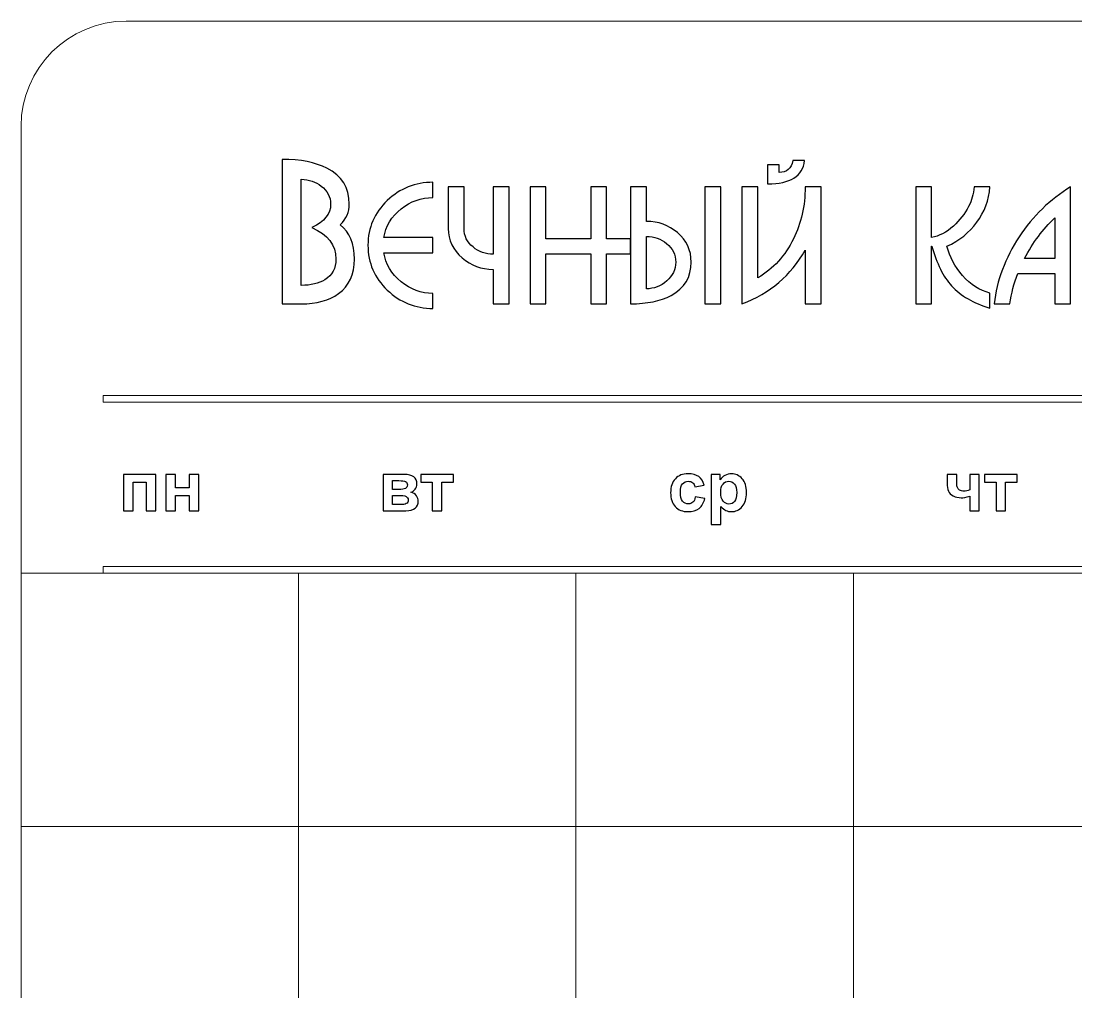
# Model space of a CAD drawing. Header units: millimetres. Extents: x -676 to 660, y -238 to 366.
# Drawn here: x -675.9 to -548.1, y 248 to 365.7 of the extents above; entities that cross this region are included whole.
import ezdxf

# ---------------------------------------------------------------- set-up
doc = ezdxf.new("R2010")
doc.units = ezdxf.units.MM
doc.header["$MEASUREMENT"] = 0
doc.layers.add('layer 1', color=7, linetype='Continuous')

msp = doc.modelspace()

# ---------------------------------------------------------------- linework, layer by layer
at = {"layer": 'layer 1', "color": 250, "lineweight": 20}
for points in [[(-675.9308, 268.0168), (-642.299, 268.0168), (-642.299, 298.7686), (-675.9308, 298.7686), (-675.9308, 268.0168)], [(-642.2999, 268.0168), (-608.6681, 268.0168), (-608.6681, 298.7686), (-642.2999, 298.7686), (-642.2999, 268.0168)], [(-608.669, 268.0168), (-575.0372, 268.0168), (-575.0372, 298.7686), (-608.669, 298.7686), (-608.669, 268.0168)], [(-575.0382, 268.0168), (-541.4062, 268.0168), (-541.4062, 298.7686), (-575.0382, 298.7686), (-575.0382, 268.0168)], [(-675.9308, 237.2652), (-642.299, 237.2652), (-642.299, 268.017), (-675.9308, 268.017), (-675.9308, 237.2652)], [(-642.2999, 237.2652), (-608.6681, 237.2652), (-608.6681, 268.017), (-642.2999, 268.017), (-642.2999, 237.2652)], [(-608.669, 237.2652), (-575.0372, 237.2652), (-575.0372, 268.017), (-608.669, 268.017), (-608.669, 237.2652)], [(-575.0382, 237.2652), (-541.4062, 237.2652), (-541.4062, 268.017), (-575.0382, 268.017), (-575.0382, 237.2652)]]:
    msp.add_lwpolyline(points, close=True, dxfattribs=at)
at = {"layer": 'layer 1', "color": 254, "lineweight": 20}
msp.add_open_spline([(-663.184, 365.6892), (-663.184, 365.6892), (-443.3019, 365.6892), (-443.3019, 365.6892), (-443.3019, 365.6892), (-441.7683, 365.6892), (-440.5136, 364.4345), (-440.5136, 362.9009), (-440.5136, 362.9009), (-440.5136, 362.9009), (-440.5136, 133.0603), (-440.5136, 133.0603), (-440.5136, 133.0603), (-440.5136, 131.5267), (-441.7683, 130.272), (-443.3019, 130.272), (-443.3019, 130.272), (-443.3019, 130.272), (-673.1425, 130.272), (-673.1425, 130.272), (-673.1425, 130.272), (-674.6761, 130.272), (-675.9308, 131.5267), (-675.9308, 133.0603), (-675.9308, 133.0603), (-675.9308, 133.0603), (-675.9308, 352.9424), (-675.9308, 352.9424), (-675.9308, 352.9424), (-675.9308, 359.9532), (-670.1948, 365.6892), (-663.184, 365.6892)], degree=3, knots=[0, 0, 0, 0, 0.11111111, 0.11111111, 0.11111111, 0.11111111, 0.22222222, 0.22222222, 0.22222222, 0.22222222, 0.33333333, 0.33333333, 0.33333333, 0.33333333, 0.44444444, 0.44444444, 0.44444444, 0.44444444, 0.55555556, 0.55555556, 0.55555556, 0.55555556, 0.66666667, 0.66666667, 0.66666667, 0.66666667, 0.77777778, 0.77777778, 0.77777778, 0.77777778, 1, 1, 1, 1], dxfattribs=at)
at = {"layer": 'layer 1', "color": 250}
for points, knots in [([(-644.2674, 348.917), (-642.0624, 348.917), (-640.2627, 348.5603), (-638.8683, 347.8469), (-638.8683, 347.8469), (-637.0524, 346.939), (-636.1444, 345.4879), (-636.1444, 343.4936), (-636.1444, 343.4936), (-636.1444, 342.5694), (-636.5092, 341.7344), (-637.2389, 340.9886), (-637.2389, 340.9886), (-636.0877, 340.0969), (-635.5121, 338.7106), (-635.5121, 336.8298), (-635.5121, 336.8298), (-635.5121, 334.9815), (-636.1566, 333.5871), (-637.4415, 332.6467), (-637.4415, 332.6467), (-638.5805, 331.8198), (-640.1005, 331.4064), (-642.0056, 331.4064), (-642.0056, 331.4064), (-642.0056, 331.4064), (-644.2674, 331.4064), (-644.2674, 331.4064), (-644.2674, 331.4064), (-644.2674, 331.4064), (-644.2674, 348.917), (-644.2674, 348.917)], [0, 0, 0, 0, 0.11111111, 0.11111111, 0.11111111, 0.11111111, 0.22222222, 0.22222222, 0.22222222, 0.22222222, 0.33333333, 0.33333333, 0.33333333, 0.33333333, 0.44444444, 0.44444444, 0.44444444, 0.44444444, 0.55555556, 0.55555556, 0.55555556, 0.55555556, 0.66666667, 0.66666667, 0.66666667, 0.66666667, 0.77777778, 0.77777778, 0.77777778, 0.77777778, 1, 1, 1, 1]), ([(-584.026, 348.2604), (-584.026, 348.2604), (-584.026, 347.3362), (-584.026, 347.3362), (-584.026, 347.3362), (-583.1343, 347.3362), (-582.583, 347.8145), (-582.3723, 348.7711), (-582.3723, 348.7711), (-582.3723, 348.7711), (-580.9617, 348.7711), (-580.9617, 348.7711), (-580.9617, 348.7711), (-581.1887, 346.8903), (-582.6803, 345.9499), (-585.4366, 345.9499), (-585.4366, 345.9499), (-585.4366, 345.9499), (-585.4366, 348.2604), (-585.4366, 348.2604), (-585.4366, 348.2604), (-585.4366, 348.2604), (-584.026, 348.2604), (-584.026, 348.2604)], [0, 0, 0, 0, 0.14285714, 0.14285714, 0.14285714, 0.14285714, 0.28571429, 0.28571429, 0.28571429, 0.28571429, 0.42857143, 0.42857143, 0.42857143, 0.42857143, 0.57142857, 0.57142857, 0.57142857, 0.57142857, 0.71428571, 0.71428571, 0.71428571, 0.71428571, 1, 1, 1, 1]), ([(-641.9813, 346.5336), (-641.9813, 346.5336), (-641.9813, 333.6439), (-641.9813, 333.6439), (-641.9813, 333.6439), (-640.8058, 333.6439), (-639.8452, 333.8709), (-639.1034, 334.3248), (-639.1034, 334.3248), (-638.2157, 334.8761), (-637.7739, 335.7111), (-637.7739, 336.8298), (-637.7739, 336.8298), (-637.7739, 338.5485), (-638.7386, 339.8212), (-640.668, 340.6481), (-640.668, 340.6481), (-639.1602, 341.3777), (-638.4062, 342.3262), (-638.4062, 343.4936), (-638.4062, 343.4936), (-638.4062, 344.3853), (-638.7913, 345.1149), (-639.5574, 345.6824), (-639.5574, 345.6824), (-640.2262, 346.185), (-641.0328, 346.4688), (-641.9813, 346.5336)], [0, 0, 0, 0, 0.125, 0.125, 0.125, 0.125, 0.25, 0.25, 0.25, 0.25, 0.375, 0.375, 0.375, 0.375, 0.5, 0.5, 0.5, 0.5, 0.625, 0.625, 0.625, 0.625, 0.75, 0.75, 0.75, 0.75, 1, 1, 1, 1]), ([(-631.9614, 337.6081), (-631.7344, 336.2178), (-631.0372, 335.0463), (-629.8698, 334.0938), (-629.8698, 334.0938), (-628.7024, 333.1453), (-627.4135, 332.6711), (-626.0029, 332.6711), (-626.0029, 332.6711), (-626.0029, 332.6711), (-626.0029, 330.847), (-626.0029, 330.847), (-626.0029, 330.847), (-628.1431, 330.847), (-629.9914, 331.5888), (-631.5479, 333.0723), (-631.5479, 333.0723), (-633.1044, 334.5559), (-633.8827, 336.3677), (-633.8827, 338.5079), (-633.8827, 338.5079), (-633.8827, 340.6481), (-633.1044, 342.4559), (-631.5479, 343.9314), (-631.5479, 343.9314), (-629.9914, 345.4068), (-628.1431, 346.1445), (-626.0029, 346.1445), (-626.0029, 346.1445), (-626.0029, 346.1445), (-626.0029, 344.2962), (-626.0029, 344.2962), (-626.0029, 344.2962), (-627.4297, 344.2962), (-628.7106, 343.8422), (-629.8455, 342.9342), (-629.8455, 342.9342), (-631.0291, 341.9938), (-631.7344, 340.8265), (-631.9614, 339.4321), (-631.9614, 339.4321), (-631.9614, 339.4321), (-626.0029, 339.4321), (-626.0029, 339.4321), (-626.0029, 339.4321), (-626.0029, 339.4321), (-626.0029, 337.6081), (-626.0029, 337.6081), (-626.0029, 337.6081), (-626.0029, 337.6081), (-631.9614, 337.6081), (-631.9614, 337.6081)], [0, 0, 0, 0, 0.07142857, 0.07142857, 0.07142857, 0.07142857, 0.14285714, 0.14285714, 0.14285714, 0.14285714, 0.21428571, 0.21428571, 0.21428571, 0.21428571, 0.28571429, 0.28571429, 0.28571429, 0.28571429, 0.35714286, 0.35714286, 0.35714286, 0.35714286, 0.42857143, 0.42857143, 0.42857143, 0.42857143, 0.5, 0.5, 0.5, 0.5, 0.57142857, 0.57142857, 0.57142857, 0.57142857, 0.64285714, 0.64285714, 0.64285714, 0.64285714, 0.71428571, 0.71428571, 0.71428571, 0.71428571, 0.78571429, 0.78571429, 0.78571429, 0.78571429, 0.85714286, 0.85714286, 0.85714286, 0.85714286, 1, 1, 1, 1]), ([(-616.7855, 331.4064), (-616.7855, 331.4064), (-618.7068, 331.4064), (-618.7068, 331.4064), (-618.7068, 331.4064), (-618.7068, 331.4064), (-618.7068, 335.5895), (-618.7068, 335.5895), (-618.7068, 335.5895), (-620.1336, 335.5895), (-621.3821, 336.0516), (-622.4521, 336.9757), (-622.4521, 336.9757), (-623.5871, 337.9323), (-624.1546, 339.1159), (-624.1546, 340.5265), (-624.1546, 340.5265), (-624.1546, 340.5265), (-624.1546, 345.5851), (-624.1546, 345.5851), (-624.1546, 345.5851), (-624.1546, 345.5851), (-622.2333, 345.5851), (-622.2333, 345.5851), (-622.2333, 345.5851), (-622.2333, 345.5851), (-622.2333, 340.5265), (-622.2333, 340.5265), (-622.2333, 340.5265), (-622.2333, 339.6348), (-621.8725, 338.893), (-621.147, 338.3012), (-621.147, 338.3012), (-620.4214, 337.7094), (-619.6067, 337.4135), (-618.7068, 337.4135), (-618.7068, 337.4135), (-618.7068, 337.4135), (-618.7068, 345.5851), (-618.7068, 345.5851), (-618.7068, 345.5851), (-618.7068, 345.5851), (-616.7855, 345.5851), (-616.7855, 345.5851), (-616.7855, 345.5851), (-616.7855, 345.5851), (-616.7855, 331.4064), (-616.7855, 331.4064)], [0, 0, 0, 0, 0.07692308, 0.07692308, 0.07692308, 0.07692308, 0.15384615, 0.15384615, 0.15384615, 0.15384615, 0.23076923, 0.23076923, 0.23076923, 0.23076923, 0.30769231, 0.30769231, 0.30769231, 0.30769231, 0.38461538, 0.38461538, 0.38461538, 0.38461538, 0.46153846, 0.46153846, 0.46153846, 0.46153846, 0.53846154, 0.53846154, 0.53846154, 0.53846154, 0.61538462, 0.61538462, 0.61538462, 0.61538462, 0.69230769, 0.69230769, 0.69230769, 0.69230769, 0.76923077, 0.76923077, 0.76923077, 0.76923077, 0.84615385, 0.84615385, 0.84615385, 0.84615385, 1, 1, 1, 1]), ([(-614.2319, 345.5851), (-614.2319, 345.5851), (-612.3106, 345.5851), (-612.3106, 345.5851), (-612.3106, 345.5851), (-612.3106, 345.5851), (-612.3106, 339.2862), (-612.3106, 339.2862), (-612.3106, 339.2862), (-612.3106, 339.2862), (-606.8872, 339.2862), (-606.8872, 339.2862), (-606.8872, 339.2862), (-606.8872, 339.2862), (-606.8872, 345.5851), (-606.8872, 345.5851), (-606.8872, 345.5851), (-606.8872, 345.5851), (-604.9659, 345.5851), (-604.9659, 345.5851), (-604.9659, 345.5851), (-604.9659, 345.5851), (-604.9659, 339.2862), (-604.9659, 339.2862), (-604.9659, 339.2862), (-604.9659, 339.2862), (-602.0475, 339.2862), (-602.0475, 339.2862), (-602.0475, 339.2862), (-602.0475, 339.2862), (-602.0475, 337.4622), (-602.0475, 337.4622), (-602.0475, 337.4622), (-602.0475, 337.4622), (-604.9659, 337.4622), (-604.9659, 337.4622), (-604.9659, 337.4622), (-604.9659, 337.4622), (-604.9659, 331.4064), (-604.9659, 331.4064), (-604.9659, 331.4064), (-604.9659, 331.4064), (-606.8872, 331.4064), (-606.8872, 331.4064), (-606.8872, 331.4064), (-606.8872, 331.4064), (-606.8872, 337.4622), (-606.8872, 337.4622), (-606.8872, 337.4622), (-606.8872, 337.4622), (-612.3106, 337.4622), (-612.3106, 337.4622), (-612.3106, 337.4622), (-612.3106, 337.4622), (-612.3106, 331.4064), (-612.3106, 331.4064), (-612.3106, 331.4064), (-612.3106, 331.4064), (-614.2319, 331.4064), (-614.2319, 331.4064), (-614.2319, 331.4064), (-614.2319, 331.4064), (-614.2319, 345.5851), (-614.2319, 345.5851)], [0, 0, 0, 0, 0.05882353, 0.05882353, 0.05882353, 0.05882353, 0.11764706, 0.11764706, 0.11764706, 0.11764706, 0.17647059, 0.17647059, 0.17647059, 0.17647059, 0.23529412, 0.23529412, 0.23529412, 0.23529412, 0.29411765, 0.29411765, 0.29411765, 0.29411765, 0.35294118, 0.35294118, 0.35294118, 0.35294118, 0.41176471, 0.41176471, 0.41176471, 0.41176471, 0.47058824, 0.47058824, 0.47058824, 0.47058824, 0.52941176, 0.52941176, 0.52941176, 0.52941176, 0.58823529, 0.58823529, 0.58823529, 0.58823529, 0.64705882, 0.64705882, 0.64705882, 0.64705882, 0.70588235, 0.70588235, 0.70588235, 0.70588235, 0.76470588, 0.76470588, 0.76470588, 0.76470588, 0.82352941, 0.82352941, 0.82352941, 0.82352941, 0.88235294, 0.88235294, 0.88235294, 0.88235294, 1, 1, 1, 1]), ([(-600.1261, 341.402), (-598.6831, 341.402), (-597.4266, 340.9481), (-596.3565, 340.0401), (-596.3565, 340.0401), (-595.254, 339.0835), (-594.7027, 337.8918), (-594.7027, 336.465), (-594.7027, 336.465), (-594.7027, 334.6491), (-595.5134, 333.3034), (-597.1347, 332.4279), (-597.1347, 332.4279), (-598.4156, 331.7469), (-600.0532, 331.4064), (-602.0474, 331.4064), (-602.0474, 331.4064), (-602.0474, 331.4064), (-602.0474, 345.5851), (-602.0474, 345.5851), (-602.0474, 345.5851), (-602.0474, 345.5851), (-600.1261, 345.5851), (-600.1261, 345.5851), (-600.1261, 345.5851), (-600.1261, 345.5851), (-600.1261, 341.402), (-600.1261, 341.402)], [0, 0, 0, 0, 0.125, 0.125, 0.125, 0.125, 0.25, 0.25, 0.25, 0.25, 0.375, 0.375, 0.375, 0.375, 0.5, 0.5, 0.5, 0.5, 0.625, 0.625, 0.625, 0.625, 0.75, 0.75, 0.75, 0.75, 1, 1, 1, 1]), ([(-593.0489, 345.5851), (-593.0489, 345.5851), (-591.1276, 345.5851), (-591.1276, 345.5851), (-591.1276, 345.5851), (-591.1276, 345.5851), (-591.1276, 331.4064), (-591.1276, 331.4064), (-591.1276, 331.4064), (-591.1276, 331.4064), (-593.0489, 331.4064), (-593.0489, 331.4064), (-593.0489, 331.4064), (-593.0489, 331.4064), (-593.0489, 345.5851), (-593.0489, 345.5851)], [0, 0, 0, 0, 0.2, 0.2, 0.2, 0.2, 0.4, 0.4, 0.4, 0.4, 0.6, 0.6, 0.6, 0.6, 1, 1, 1, 1]), ([(-586.6283, 345.5851), (-586.6283, 345.5851), (-586.6283, 334.568), (-586.6283, 334.568), (-586.6283, 334.568), (-584.7476, 335.6543), (-583.3045, 337.2271), (-582.2993, 339.2862), (-582.2993, 339.2862), (-581.3589, 341.1994), (-580.8887, 343.299), (-580.8887, 345.5851), (-580.8887, 345.5851), (-580.8887, 345.5851), (-578.9674, 345.5851), (-578.9674, 345.5851), (-578.9674, 345.5851), (-578.9674, 345.5851), (-578.9674, 331.4064), (-578.9674, 331.4064), (-578.9674, 331.4064), (-578.9674, 331.4064), (-580.8887, 331.4064), (-580.8887, 331.4064), (-580.8887, 331.4064), (-580.8887, 331.4064), (-580.8887, 337.8999), (-580.8887, 337.8999), (-580.8887, 337.8999), (-582.5912, 334.868), (-585.1448, 332.7035), (-588.5496, 331.4064), (-588.5496, 331.4064), (-588.5496, 331.4064), (-588.5496, 345.5851), (-588.5496, 345.5851), (-588.5496, 345.5851), (-588.5496, 345.5851), (-586.6283, 345.5851), (-586.6283, 345.5851)], [0, 0, 0, 0, 0.09090909, 0.09090909, 0.09090909, 0.09090909, 0.18181818, 0.18181818, 0.18181818, 0.18181818, 0.27272727, 0.27272727, 0.27272727, 0.27272727, 0.36363636, 0.36363636, 0.36363636, 0.36363636, 0.45454545, 0.45454545, 0.45454545, 0.45454545, 0.54545455, 0.54545455, 0.54545455, 0.54545455, 0.63636364, 0.63636364, 0.63636364, 0.63636364, 0.72727273, 0.72727273, 0.72727273, 0.72727273, 0.81818182, 0.81818182, 0.81818182, 0.81818182, 1, 1, 1, 1]), ([(-565.5669, 339.4564), (-564.659, 339.6023), (-563.7753, 340.0644), (-562.916, 340.8427), (-562.916, 340.8427), (-562.154, 341.5236), (-561.5379, 342.3181), (-561.0677, 343.2261), (-561.0677, 343.2261), (-560.711, 343.9232), (-560.484, 344.7096), (-560.3867, 345.5851), (-560.3867, 345.5851), (-560.3867, 345.5851), (-558.4897, 345.5851), (-558.4897, 345.5851), (-558.4897, 345.5851), (-558.6194, 343.98), (-559.1464, 342.5492), (-560.0705, 341.2926), (-560.0705, 341.2926), (-560.9947, 340.0361), (-562.2026, 339.0673), (-563.6943, 338.3863), (-563.6943, 338.3863), (-563.37, 337.0892), (-562.7458, 335.9138), (-561.8216, 334.8599), (-561.8216, 334.8599), (-560.8326, 333.7249), (-559.7219, 333.0115), (-558.4897, 332.7197), (-558.4897, 332.7197), (-558.4897, 332.7197), (-558.4897, 330.8957), (-558.4897, 330.8957), (-558.4897, 330.8957), (-560.484, 331.4794), (-562.0324, 332.3711), (-563.1349, 333.5709), (-563.1349, 333.5709), (-564.1563, 334.7059), (-564.9508, 336.311), (-565.5183, 338.3863), (-565.5183, 338.3863), (-565.5183, 338.3863), (-565.5669, 338.3863), (-565.5669, 338.3863), (-565.5669, 338.3863), (-565.5669, 338.3863), (-565.5669, 331.4064), (-565.5669, 331.4064), (-565.5669, 331.4064), (-565.5669, 331.4064), (-567.4882, 331.4064), (-567.4882, 331.4064), (-567.4882, 331.4064), (-567.4882, 331.4064), (-567.4882, 345.5851), (-567.4882, 345.5851), (-567.4882, 345.5851), (-567.4882, 345.5851), (-565.5669, 345.5851), (-565.5669, 345.5851), (-565.5669, 345.5851), (-565.5669, 345.5851), (-565.5669, 339.4564), (-565.5669, 339.4564)], [0, 0, 0, 0, 0.05555556, 0.05555556, 0.05555556, 0.05555556, 0.11111111, 0.11111111, 0.11111111, 0.11111111, 0.16666667, 0.16666667, 0.16666667, 0.16666667, 0.22222222, 0.22222222, 0.22222222, 0.22222222, 0.27777778, 0.27777778, 0.27777778, 0.27777778, 0.33333333, 0.33333333, 0.33333333, 0.33333333, 0.38888889, 0.38888889, 0.38888889, 0.38888889, 0.44444444, 0.44444444, 0.44444444, 0.44444444, 0.5, 0.5, 0.5, 0.5, 0.55555556, 0.55555556, 0.55555556, 0.55555556, 0.61111111, 0.61111111, 0.61111111, 0.61111111, 0.66666667, 0.66666667, 0.66666667, 0.66666667, 0.72222222, 0.72222222, 0.72222222, 0.72222222, 0.77777778, 0.77777778, 0.77777778, 0.77777778, 0.83333333, 0.83333333, 0.83333333, 0.83333333, 0.88888889, 0.88888889, 0.88888889, 0.88888889, 1, 1, 1, 1]), ([(-548.7129, 345.5851), (-548.7129, 345.5851), (-548.7129, 331.4064), (-548.7129, 331.4064), (-548.7129, 331.4064), (-548.7129, 331.4064), (-550.6342, 331.4064), (-550.6342, 331.4064), (-550.6342, 331.4064), (-550.6342, 331.4064), (-550.6342, 335.0788), (-550.6342, 335.0788), (-550.6342, 335.0788), (-550.6342, 335.0788), (-555.1092, 335.0788), (-555.1092, 335.0788), (-555.1092, 335.0788), (-555.5794, 333.8952), (-555.8955, 332.6711), (-556.0577, 331.4064), (-556.0577, 331.4064), (-556.0577, 331.4064), (-557.979, 331.4064), (-557.979, 331.4064), (-557.979, 331.4064), (-557.6547, 334.2438), (-556.6414, 336.9514), (-554.9389, 339.5294), (-554.9389, 339.5294), (-553.2689, 342.0587), (-551.1936, 344.0773), (-548.7129, 345.5851)], [0, 0, 0, 0, 0.11111111, 0.11111111, 0.11111111, 0.11111111, 0.22222222, 0.22222222, 0.22222222, 0.22222222, 0.33333333, 0.33333333, 0.33333333, 0.33333333, 0.44444444, 0.44444444, 0.44444444, 0.44444444, 0.55555556, 0.55555556, 0.55555556, 0.55555556, 0.66666667, 0.66666667, 0.66666667, 0.66666667, 0.77777778, 0.77777778, 0.77777778, 0.77777778, 1, 1, 1, 1]), ([(-554.3066, 336.9028), (-554.3066, 336.9028), (-550.6342, 336.9028), (-550.6342, 336.9028), (-550.6342, 336.9028), (-550.6342, 336.9028), (-550.6342, 341.8155), (-550.6342, 341.8155), (-550.6342, 341.8155), (-552.061, 340.486), (-553.2852, 338.8484), (-554.3066, 336.9028)], [0, 0, 0, 0, 0.25, 0.25, 0.25, 0.25, 0.5, 0.5, 0.5, 0.5, 1, 1, 1, 1]), ([(-600.1261, 339.578), (-600.1261, 339.578), (-600.1261, 333.2304), (-600.1261, 333.2304), (-600.1261, 333.2304), (-599.2182, 333.2304), (-598.3994, 333.5466), (-597.6698, 334.1789), (-597.6698, 334.1789), (-596.9402, 334.8112), (-596.5754, 335.5733), (-596.5754, 336.465), (-596.5754, 336.465), (-596.5754, 337.373), (-596.9483, 338.1269), (-597.6941, 338.7268), (-597.6941, 338.7268), (-598.3751, 339.2943), (-599.1857, 339.578), (-600.1261, 339.578)], [0, 0, 0, 0, 0.16666667, 0.16666667, 0.16666667, 0.16666667, 0.33333333, 0.33333333, 0.33333333, 0.33333333, 0.5, 0.5, 0.5, 0.5, 0.66666667, 0.66666667, 0.66666667, 0.66666667, 1, 1, 1, 1]), ([(-663.508, 310.7132), (-663.508, 310.7132), (-659.6048, 310.7132), (-659.6048, 310.7132), (-659.6048, 310.7132), (-659.6048, 310.7132), (-659.6048, 306.319), (-659.6048, 306.319), (-659.6048, 306.319), (-659.6048, 306.319), (-660.7648, 306.319), (-660.7648, 306.319), (-660.7648, 306.319), (-660.7648, 306.319), (-660.7648, 309.7734), (-660.7648, 309.7734), (-660.7648, 309.7734), (-660.7648, 309.7734), (-662.3481, 309.7734), (-662.3481, 309.7734), (-662.3481, 309.7734), (-662.3481, 309.7734), (-662.3481, 306.319), (-662.3481, 306.319), (-662.3481, 306.319), (-662.3481, 306.319), (-663.508, 306.319), (-663.508, 306.319), (-663.508, 306.319), (-663.508, 306.319), (-663.508, 310.7132), (-663.508, 310.7132)], [0, 0, 0, 0, 0.11111111, 0.11111111, 0.11111111, 0.11111111, 0.22222222, 0.22222222, 0.22222222, 0.22222222, 0.33333333, 0.33333333, 0.33333333, 0.33333333, 0.44444444, 0.44444444, 0.44444444, 0.44444444, 0.55555556, 0.55555556, 0.55555556, 0.55555556, 0.66666667, 0.66666667, 0.66666667, 0.66666667, 0.77777778, 0.77777778, 0.77777778, 0.77777778, 1, 1, 1, 1]), ([(-658.3941, 310.7132), (-658.3941, 310.7132), (-657.2342, 310.7132), (-657.2342, 310.7132), (-657.2342, 310.7132), (-657.2342, 310.7132), (-657.2342, 309.1045), (-657.2342, 309.1045), (-657.2342, 309.1045), (-657.2342, 309.1045), (-655.5578, 309.1045), (-655.5578, 309.1045), (-655.5578, 309.1045), (-655.5578, 309.1045), (-655.5578, 310.7132), (-655.5578, 310.7132), (-655.5578, 310.7132), (-655.5578, 310.7132), (-654.3978, 310.7132), (-654.3978, 310.7132), (-654.3978, 310.7132), (-654.3978, 310.7132), (-654.3978, 306.319), (-654.3978, 306.319), (-654.3978, 306.319), (-654.3978, 306.319), (-655.5578, 306.319), (-655.5578, 306.319), (-655.5578, 306.319), (-655.5578, 306.319), (-655.5578, 308.1647), (-655.5578, 308.1647), (-655.5578, 308.1647), (-655.5578, 308.1647), (-657.2342, 308.1647), (-657.2342, 308.1647), (-657.2342, 308.1647), (-657.2342, 308.1647), (-657.2342, 306.319), (-657.2342, 306.319), (-657.2342, 306.319), (-657.2342, 306.319), (-658.3941, 306.319), (-658.3941, 306.319), (-658.3941, 306.319), (-658.3941, 306.319), (-658.3941, 310.7132), (-658.3941, 310.7132)], [0, 0, 0, 0, 0.07692308, 0.07692308, 0.07692308, 0.07692308, 0.15384615, 0.15384615, 0.15384615, 0.15384615, 0.23076923, 0.23076923, 0.23076923, 0.23076923, 0.30769231, 0.30769231, 0.30769231, 0.30769231, 0.38461538, 0.38461538, 0.38461538, 0.38461538, 0.46153846, 0.46153846, 0.46153846, 0.46153846, 0.53846154, 0.53846154, 0.53846154, 0.53846154, 0.61538462, 0.61538462, 0.61538462, 0.61538462, 0.69230769, 0.69230769, 0.69230769, 0.69230769, 0.76923077, 0.76923077, 0.76923077, 0.76923077, 0.84615385, 0.84615385, 0.84615385, 0.84615385, 1, 1, 1, 1]), ([(-632.0502, 310.7132), (-632.0502, 310.7132), (-629.5046, 310.7132), (-629.5046, 310.7132), (-629.5046, 310.7132), (-628.9825, 310.7132), (-628.593, 310.6187), (-628.3333, 310.4282), (-628.3333, 310.4282), (-628.0737, 310.2377), (-627.9439, 309.9498), (-627.9439, 309.566), (-627.9439, 309.566), (-627.9439, 309.3204), (-628.0144, 309.106), (-628.157, 308.9239), (-628.157, 308.9239), (-628.2981, 308.7419), (-628.4773, 308.6205), (-628.6918, 308.5599), (-628.6918, 308.5599), (-628.3898, 308.4851), (-628.164, 308.3468), (-628.0144, 308.1422), (-628.0144, 308.1422), (-627.8663, 307.9376), (-627.7915, 307.7146), (-627.7915, 307.4719), (-627.7915, 307.4719), (-627.7915, 307.1304), (-627.9171, 306.8524), (-628.1682, 306.6393), (-628.1682, 306.6393), (-628.4194, 306.4262), (-628.7906, 306.319), (-629.2816, 306.319), (-629.2816, 306.319), (-629.2816, 306.319), (-632.0502, 306.319), (-632.0502, 306.319), (-632.0502, 306.319), (-632.0502, 306.319), (-632.0502, 310.7132), (-632.0502, 310.7132)], [0, 0, 0, 0, 0.08333333, 0.08333333, 0.08333333, 0.08333333, 0.16666667, 0.16666667, 0.16666667, 0.16666667, 0.25, 0.25, 0.25, 0.25, 0.33333333, 0.33333333, 0.33333333, 0.33333333, 0.41666667, 0.41666667, 0.41666667, 0.41666667, 0.5, 0.5, 0.5, 0.5, 0.58333333, 0.58333333, 0.58333333, 0.58333333, 0.66666667, 0.66666667, 0.66666667, 0.66666667, 0.75, 0.75, 0.75, 0.75, 0.83333333, 0.83333333, 0.83333333, 0.83333333, 1, 1, 1, 1]), ([(-627.4909, 310.7132), (-627.4909, 310.7132), (-623.5201, 310.7132), (-623.5201, 310.7132), (-623.5201, 310.7132), (-623.5201, 310.7132), (-623.5201, 309.7734), (-623.5201, 309.7734), (-623.5201, 309.7734), (-623.5201, 309.7734), (-624.9255, 309.7734), (-624.9255, 309.7734), (-624.9255, 309.7734), (-624.9255, 309.7734), (-624.9255, 306.319), (-624.9255, 306.319), (-624.9255, 306.319), (-624.9255, 306.319), (-626.0855, 306.319), (-626.0855, 306.319), (-626.0855, 306.319), (-626.0855, 306.319), (-626.0855, 309.7734), (-626.0855, 309.7734), (-626.0855, 309.7734), (-626.0855, 309.7734), (-627.4909, 309.7734), (-627.4909, 309.7734), (-627.4909, 309.7734), (-627.4909, 309.7734), (-627.4909, 310.7132), (-627.4909, 310.7132)], [0, 0, 0, 0, 0.11111111, 0.11111111, 0.11111111, 0.11111111, 0.22222222, 0.22222222, 0.22222222, 0.22222222, 0.33333333, 0.33333333, 0.33333333, 0.33333333, 0.44444444, 0.44444444, 0.44444444, 0.44444444, 0.55555556, 0.55555556, 0.55555556, 0.55555556, 0.66666667, 0.66666667, 0.66666667, 0.66666667, 0.77777778, 0.77777778, 0.77777778, 0.77777778, 1, 1, 1, 1]), ([(-593.1178, 309.4093), (-593.1178, 309.4093), (-594.2609, 309.2061), (-594.2609, 309.2061), (-594.2609, 309.2061), (-594.299, 309.4333), (-594.3864, 309.6041), (-594.5233, 309.7198), (-594.5233, 309.7198), (-594.6602, 309.8341), (-594.8366, 309.8919), (-595.0539, 309.8919), (-595.0539, 309.8919), (-595.3432, 309.8919), (-595.5746, 309.7918), (-595.7468, 309.5914), (-595.7468, 309.5914), (-595.9189, 309.391), (-596.005, 309.0566), (-596.005, 308.5867), (-596.005, 308.5867), (-596.005, 308.0646), (-595.9175, 307.6962), (-595.7425, 307.4803), (-595.7425, 307.4803), (-595.5675, 307.2644), (-595.3333, 307.1572), (-595.0398, 307.1572), (-595.0398, 307.1572), (-594.8197, 307.1572), (-594.639, 307.2207), (-594.4993, 307.3463), (-594.4993, 307.3463), (-594.3582, 307.4719), (-594.2594, 307.6878), (-594.2016, 307.9954), (-594.2016, 307.9954), (-594.2016, 307.9954), (-593.0586, 307.8007), (-593.0586, 307.8007), (-593.0586, 307.8007), (-593.1771, 307.2757), (-593.4043, 306.8792), (-593.7402, 306.6111), (-593.7402, 306.6111), (-594.076, 306.343), (-594.5261, 306.2089), (-595.092, 306.2089), (-595.092, 306.2089), (-595.7326, 306.2089), (-596.2449, 306.4121), (-596.6259, 306.8171), (-596.6259, 306.8171), (-597.0083, 307.2235), (-597.1988, 307.7852), (-597.1988, 308.5034), (-597.1988, 308.5034), (-597.1988, 309.2301), (-597.0069, 309.7946), (-596.6245, 310.1996), (-596.6245, 310.1996), (-596.2421, 310.6046), (-595.7242, 310.8064), (-595.0708, 310.8064), (-595.0708, 310.8064), (-594.5374, 310.8064), (-594.1127, 310.6906), (-593.7966, 310.4606), (-593.7966, 310.4606), (-593.4819, 310.2306), (-593.2561, 309.8807), (-593.1178, 309.4093)], [0, 0, 0, 0, 0.05263158, 0.05263158, 0.05263158, 0.05263158, 0.10526316, 0.10526316, 0.10526316, 0.10526316, 0.15789474, 0.15789474, 0.15789474, 0.15789474, 0.21052632, 0.21052632, 0.21052632, 0.21052632, 0.26315789, 0.26315789, 0.26315789, 0.26315789, 0.31578947, 0.31578947, 0.31578947, 0.31578947, 0.36842105, 0.36842105, 0.36842105, 0.36842105, 0.42105263, 0.42105263, 0.42105263, 0.42105263, 0.47368421, 0.47368421, 0.47368421, 0.47368421, 0.52631579, 0.52631579, 0.52631579, 0.52631579, 0.57894737, 0.57894737, 0.57894737, 0.57894737, 0.63157895, 0.63157895, 0.63157895, 0.63157895, 0.68421053, 0.68421053, 0.68421053, 0.68421053, 0.73684211, 0.73684211, 0.73684211, 0.73684211, 0.78947368, 0.78947368, 0.78947368, 0.78947368, 0.84210526, 0.84210526, 0.84210526, 0.84210526, 0.89473684, 0.89473684, 0.89473684, 0.89473684, 1, 1, 1, 1]), ([(-592.2698, 310.7132), (-592.2698, 310.7132), (-591.186, 310.7132), (-591.186, 310.7132), (-591.186, 310.7132), (-591.186, 310.7132), (-591.186, 310.0683), (-591.186, 310.0683), (-591.186, 310.0683), (-591.0449, 310.2885), (-590.8558, 310.4663), (-590.6159, 310.6032), (-590.6159, 310.6032), (-590.376, 310.7386), (-590.1093, 310.8064), (-589.8172, 310.8064), (-589.8172, 310.8064), (-589.3078, 310.8064), (-588.8746, 310.606), (-588.519, 310.2052), (-588.519, 310.2052), (-588.1634, 309.8059), (-587.9856, 309.2471), (-587.9856, 308.533), (-587.9856, 308.533), (-587.9856, 307.7979), (-588.1648, 307.2278), (-588.5232, 306.8199), (-588.5232, 306.8199), (-588.8817, 306.4121), (-589.3163, 306.2089), (-589.8271, 306.2089), (-589.8271, 306.2089), (-590.0698, 306.2089), (-590.29, 306.2569), (-590.4875, 306.3543), (-590.4875, 306.3543), (-590.6837, 306.4502), (-590.8925, 306.6153), (-591.1098, 306.8496), (-591.1098, 306.8496), (-591.1098, 306.8496), (-591.1098, 304.6511), (-591.1098, 304.6511), (-591.1098, 304.6511), (-591.1098, 304.6511), (-592.2698, 304.6511), (-592.2698, 304.6511), (-592.2698, 304.6511), (-592.2698, 304.6511), (-592.2698, 310.7132), (-592.2698, 310.7132)], [0, 0, 0, 0, 0.07142857, 0.07142857, 0.07142857, 0.07142857, 0.14285714, 0.14285714, 0.14285714, 0.14285714, 0.21428571, 0.21428571, 0.21428571, 0.21428571, 0.28571429, 0.28571429, 0.28571429, 0.28571429, 0.35714286, 0.35714286, 0.35714286, 0.35714286, 0.42857143, 0.42857143, 0.42857143, 0.42857143, 0.5, 0.5, 0.5, 0.5, 0.57142857, 0.57142857, 0.57142857, 0.57142857, 0.64285714, 0.64285714, 0.64285714, 0.64285714, 0.71428571, 0.71428571, 0.71428571, 0.71428571, 0.78571429, 0.78571429, 0.78571429, 0.78571429, 0.85714286, 0.85714286, 0.85714286, 0.85714286, 1, 1, 1, 1]), ([(-563.6767, 310.7132), (-563.6767, 310.7132), (-562.4998, 310.7132), (-562.4998, 310.7132), (-562.4998, 310.7132), (-562.4998, 310.7132), (-562.4998, 309.6619), (-562.4998, 309.6619), (-562.4998, 309.6619), (-562.4998, 309.422), (-562.4786, 309.2442), (-562.4363, 309.1257), (-562.4363, 309.1257), (-562.3925, 309.0086), (-562.3022, 308.9084), (-562.1625, 308.8237), (-562.1625, 308.8237), (-562.0242, 308.7405), (-561.8479, 308.6981), (-561.6362, 308.6981), (-561.6362, 308.6981), (-561.4302, 308.6981), (-561.1987, 308.7447), (-560.9419, 308.8393), (-560.9419, 308.8393), (-560.9419, 308.8393), (-560.9419, 310.7132), (-560.9419, 310.7132), (-560.9419, 310.7132), (-560.9419, 310.7132), (-559.782, 310.7132), (-559.782, 310.7132), (-559.782, 310.7132), (-559.782, 310.7132), (-559.782, 306.319), (-559.782, 306.319), (-559.782, 306.319), (-559.782, 306.319), (-560.9419, 306.319), (-560.9419, 306.319), (-560.9419, 306.319), (-560.9419, 306.319), (-560.9419, 308.0758), (-560.9419, 308.0758), (-560.9419, 308.0758), (-561.3949, 307.9545), (-561.7392, 307.8938), (-561.9763, 307.8938), (-561.9763, 307.8938), (-562.3319, 307.8938), (-562.6522, 307.97), (-562.9358, 308.1238), (-562.9358, 308.1238), (-563.2195, 308.2762), (-563.4142, 308.4724), (-563.52, 308.7108), (-563.52, 308.7108), (-563.6245, 308.9493), (-563.6767, 309.2668), (-563.6767, 309.6633), (-563.6767, 309.6633), (-563.6767, 309.6633), (-563.6767, 310.7132), (-563.6767, 310.7132)], [0, 0, 0, 0, 0.05882353, 0.05882353, 0.05882353, 0.05882353, 0.11764706, 0.11764706, 0.11764706, 0.11764706, 0.17647059, 0.17647059, 0.17647059, 0.17647059, 0.23529412, 0.23529412, 0.23529412, 0.23529412, 0.29411765, 0.29411765, 0.29411765, 0.29411765, 0.35294118, 0.35294118, 0.35294118, 0.35294118, 0.41176471, 0.41176471, 0.41176471, 0.41176471, 0.47058824, 0.47058824, 0.47058824, 0.47058824, 0.52941176, 0.52941176, 0.52941176, 0.52941176, 0.58823529, 0.58823529, 0.58823529, 0.58823529, 0.64705882, 0.64705882, 0.64705882, 0.64705882, 0.70588235, 0.70588235, 0.70588235, 0.70588235, 0.76470588, 0.76470588, 0.76470588, 0.76470588, 0.82352941, 0.82352941, 0.82352941, 0.82352941, 0.88235294, 0.88235294, 0.88235294, 0.88235294, 1, 1, 1, 1]), ([(-559.1512, 310.7132), (-559.1512, 310.7132), (-555.1804, 310.7132), (-555.1804, 310.7132), (-555.1804, 310.7132), (-555.1804, 310.7132), (-555.1804, 309.7734), (-555.1804, 309.7734), (-555.1804, 309.7734), (-555.1804, 309.7734), (-556.5858, 309.7734), (-556.5858, 309.7734), (-556.5858, 309.7734), (-556.5858, 309.7734), (-556.5858, 306.319), (-556.5858, 306.319), (-556.5858, 306.319), (-556.5858, 306.319), (-557.7458, 306.319), (-557.7458, 306.319), (-557.7458, 306.319), (-557.7458, 306.319), (-557.7458, 309.7734), (-557.7458, 309.7734), (-557.7458, 309.7734), (-557.7458, 309.7734), (-559.1512, 309.7734), (-559.1512, 309.7734), (-559.1512, 309.7734), (-559.1512, 309.7734), (-559.1512, 310.7132), (-559.1512, 310.7132)], [0, 0, 0, 0, 0.11111111, 0.11111111, 0.11111111, 0.11111111, 0.22222222, 0.22222222, 0.22222222, 0.22222222, 0.33333333, 0.33333333, 0.33333333, 0.33333333, 0.44444444, 0.44444444, 0.44444444, 0.44444444, 0.55555556, 0.55555556, 0.55555556, 0.55555556, 0.66666667, 0.66666667, 0.66666667, 0.66666667, 0.77777778, 0.77777778, 0.77777778, 0.77777778, 1, 1, 1, 1]), ([(-630.8903, 308.8844), (-630.8903, 308.8844), (-630.1368, 308.8844), (-630.1368, 308.8844), (-630.1368, 308.8844), (-629.7727, 308.8844), (-629.5102, 308.9296), (-629.3479, 309.0213), (-629.3479, 309.0213), (-629.1857, 309.113), (-629.1038, 309.2569), (-629.1038, 309.4531), (-629.1038, 309.4531), (-629.1038, 309.6394), (-629.18, 309.7706), (-629.331, 309.8496), (-629.331, 309.8496), (-629.482, 309.9286), (-629.7501, 309.9681), (-630.1368, 309.9681), (-630.1368, 309.9681), (-630.1368, 309.9681), (-630.8903, 309.9681), (-630.8903, 309.9681), (-630.8903, 309.9681), (-630.8903, 309.9681), (-630.8903, 308.8844), (-630.8903, 308.8844)], [0, 0, 0, 0, 0.125, 0.125, 0.125, 0.125, 0.25, 0.25, 0.25, 0.25, 0.375, 0.375, 0.375, 0.375, 0.5, 0.5, 0.5, 0.5, 0.625, 0.625, 0.625, 0.625, 0.75, 0.75, 0.75, 0.75, 1, 1, 1, 1]), ([(-591.1268, 308.5838), (-591.1268, 308.0885), (-591.0294, 307.7231), (-590.8332, 307.486), (-590.8332, 307.486), (-590.6385, 307.2503), (-590.4, 307.1318), (-590.1206, 307.1318), (-590.1206, 307.1318), (-589.8511, 307.1318), (-589.6267, 307.2405), (-589.4475, 307.4578), (-589.4475, 307.4578), (-589.2683, 307.6751), (-589.1794, 308.0307), (-589.1794, 308.526), (-589.1794, 308.526), (-589.1794, 308.9888), (-589.2711, 309.3317), (-589.456, 309.5561), (-589.456, 309.5561), (-589.6394, 309.7805), (-589.868, 309.8919), (-590.1404, 309.8919), (-590.1404, 309.8919), (-590.424, 309.8919), (-590.6597, 309.7819), (-590.8459, 309.5617), (-590.8459, 309.5617), (-591.0336, 309.3416), (-591.1268, 309.0156), (-591.1268, 308.5838)], [0, 0, 0, 0, 0.11111111, 0.11111111, 0.11111111, 0.11111111, 0.22222222, 0.22222222, 0.22222222, 0.22222222, 0.33333333, 0.33333333, 0.33333333, 0.33333333, 0.44444444, 0.44444444, 0.44444444, 0.44444444, 0.55555556, 0.55555556, 0.55555556, 0.55555556, 0.66666667, 0.66666667, 0.66666667, 0.66666667, 0.77777778, 0.77777778, 0.77777778, 0.77777778, 1, 1, 1, 1]), ([(-630.8903, 307.0641), (-630.8903, 307.0641), (-629.9674, 307.0641), (-629.9674, 307.0641), (-629.9674, 307.0641), (-629.6344, 307.0641), (-629.3917, 307.1036), (-629.2393, 307.184), (-629.2393, 307.184), (-629.0869, 307.2644), (-629.0107, 307.407), (-629.0107, 307.6144), (-629.0107, 307.6144), (-629.0107, 307.8303), (-629.0982, 307.9785), (-629.2732, 308.0589), (-629.2732, 308.0589), (-629.4467, 308.1408), (-629.7868, 308.1817), (-630.292, 308.1817), (-630.292, 308.1817), (-630.292, 308.1817), (-630.8903, 308.1817), (-630.8903, 308.1817), (-630.8903, 308.1817), (-630.8903, 308.1817), (-630.8903, 307.0641), (-630.8903, 307.0641)], [0, 0, 0, 0, 0.125, 0.125, 0.125, 0.125, 0.25, 0.25, 0.25, 0.25, 0.375, 0.375, 0.375, 0.375, 0.5, 0.5, 0.5, 0.5, 0.625, 0.625, 0.625, 0.625, 0.75, 0.75, 0.75, 0.75, 1, 1, 1, 1])]:
    msp.add_open_spline(points, degree=3, knots=knots, dxfattribs=at)
at = {"layer": 'layer 1', "color": 250, "lineweight": 20}
for points in [[(-665.9724, 320.2787), (-665.9724, 320.2787), (-446.8871, 320.2787), (-446.8871, 320.2787), (-446.8871, 320.2787), (-446.8871, 320.2787), (-446.8871, 319.4821), (-446.8871, 319.4821), (-446.8871, 319.4821), (-446.8871, 319.4821), (-665.9724, 319.4821), (-665.9724, 319.4821), (-665.9724, 319.4821), (-665.9724, 319.4821), (-665.9724, 320.2787), (-665.9724, 320.2787)], [(-665.9724, 299.5652), (-665.9724, 299.5652), (-446.8871, 299.5652), (-446.8871, 299.5652), (-446.8871, 299.5652), (-446.8871, 299.5652), (-446.8871, 298.7686), (-446.8871, 298.7686), (-446.8871, 298.7686), (-446.8871, 298.7686), (-665.9724, 298.7686), (-665.9724, 298.7686), (-665.9724, 298.7686), (-665.9724, 298.7686), (-665.9724, 299.5652), (-665.9724, 299.5652)]]:
    msp.add_open_spline(points, degree=3, knots=[0, 0, 0, 0, 0.2, 0.2, 0.2, 0.2, 0.4, 0.4, 0.4, 0.4, 0.6, 0.6, 0.6, 0.6, 1, 1, 1, 1], dxfattribs=at)

doc.saveas('drawing.dxf')
